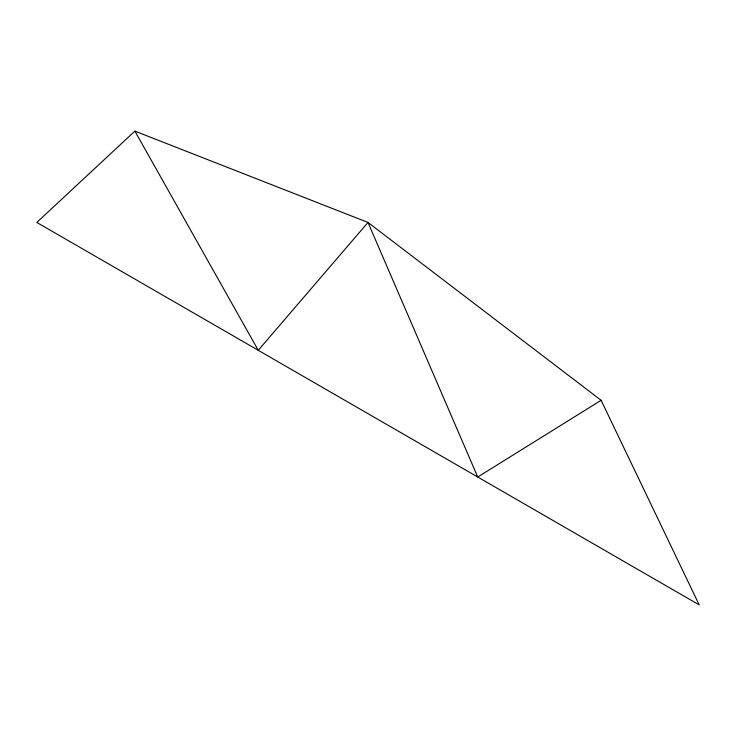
<?xml version="1.0" encoding="UTF-8"?>
<svg xmlns="http://www.w3.org/2000/svg" width="736" height="736" viewBox="0 0 736 736"><rect width="100%" height="100%" fill="white"/><g stroke="black" fill="none" stroke-linecap="round" stroke-linejoin="round"><path stroke-width="1.1" d="M134.89 131.118L36.8 222.447L699.2 604.882L601.11 400.292L368 222.447L134.89 131.118L258.262 350.308L368 222.447L477.738 477.02L601.11 400.292"/></g></svg>
